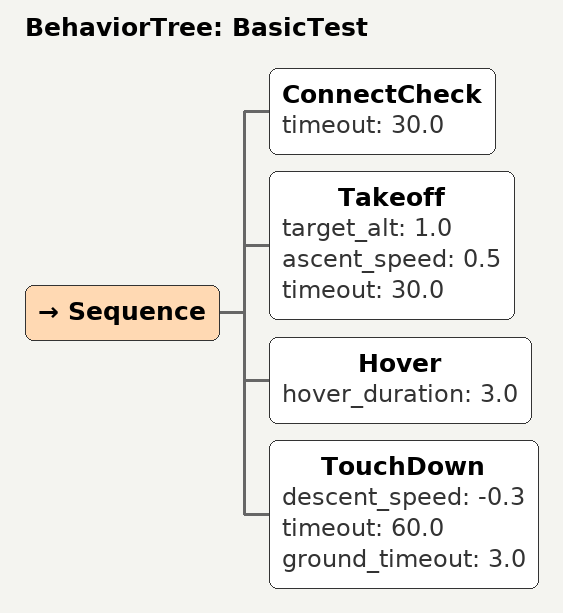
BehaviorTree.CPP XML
<root main_tree_to_execute="BasicTest">
    <!-- 简单飞行检查：使用现有节点，起飞后原地悬停并降落。 -->
    <BehaviorTree ID="BasicTest">
        <Sequence>
            <ConnectCheck timeout="30.0" />
            <Takeoff target_alt="1.0" ascent_speed="0.5" timeout="30.0" />
            <Hover hover_duration="3.0" />
            <TouchDown descent_speed="-0.3" timeout="60.0" ground_timeout="3.0" />
        </Sequence>
    </BehaviorTree>
</root>
